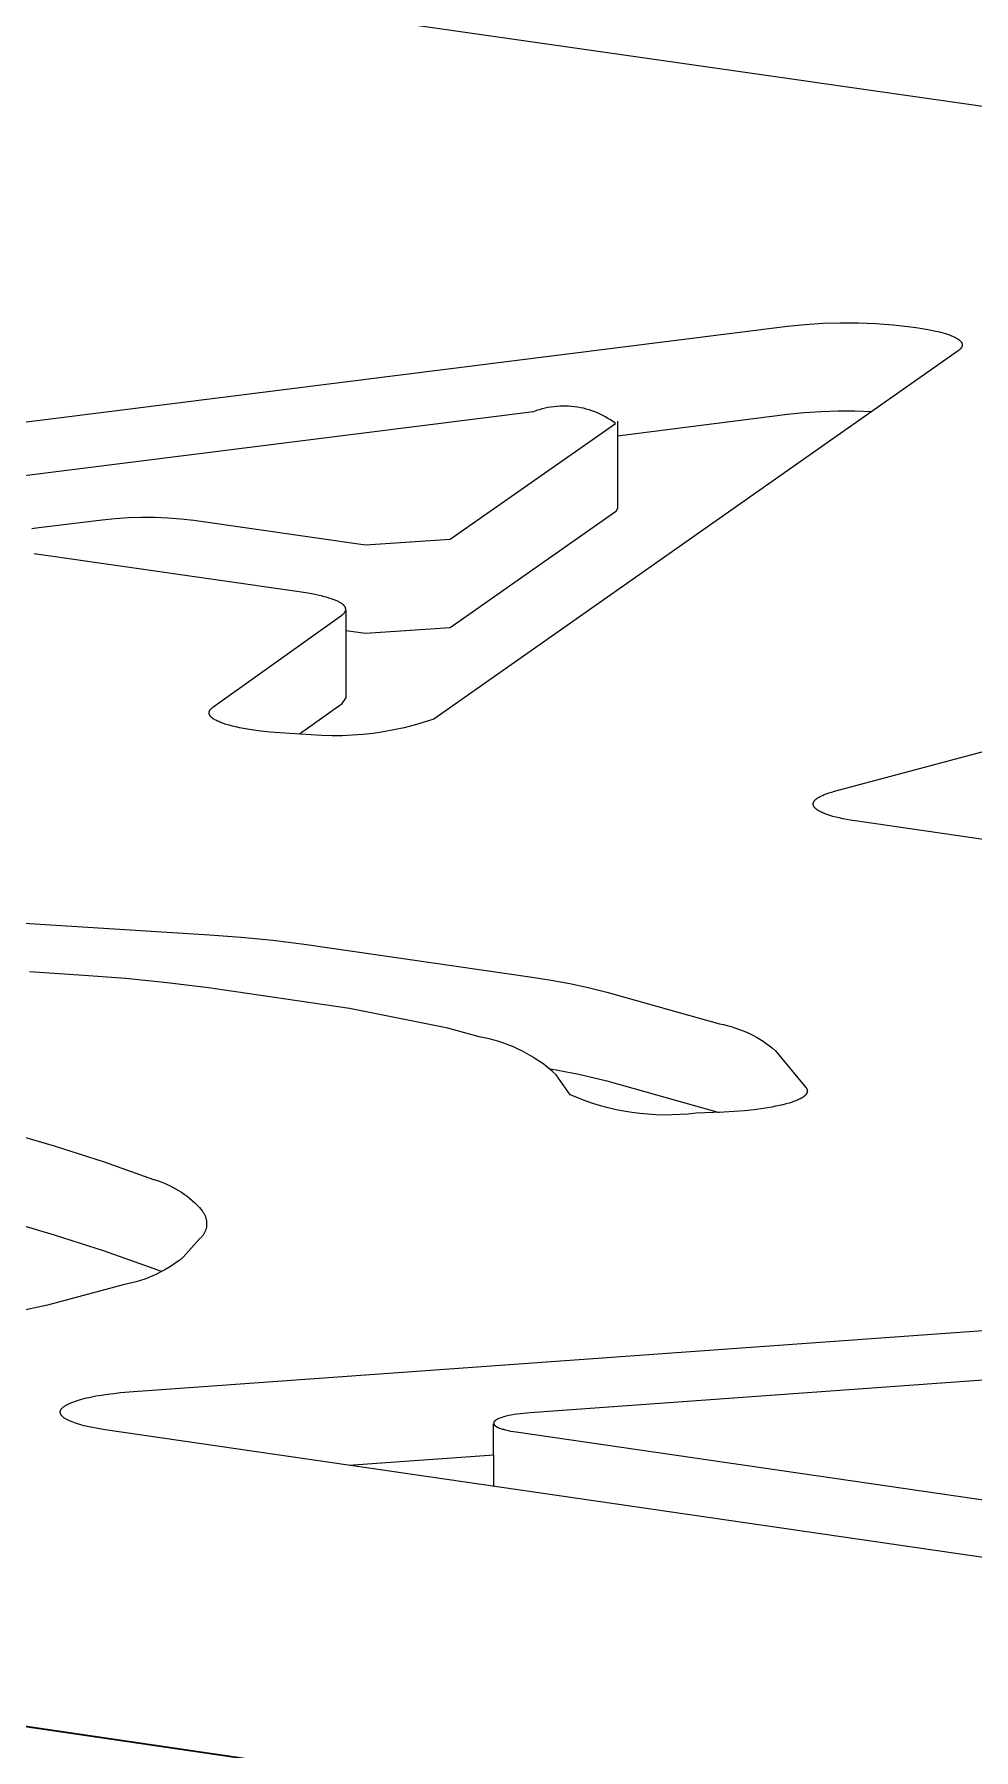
# Model space of a CAD drawing. Header units: millimetres. Extents: x -1283 to 2747, y -259 to 2557.
# Drawn here: x -80.45 to -71.18, y 893.06 to 909.99 of the extents above; entities that cross this region are included whole.
import ezdxf

# ---------------------------------------------------------------- set-up
doc = ezdxf.new("R2010")
doc.units = ezdxf.units.MM
doc.header["$MEASUREMENT"] = 0
doc.layers.add('Utwórz2D linie widoczne', color=7, linetype='Continuous', true_color=0x000000)

msp = doc.modelspace()

# ---------------------------------------------------------------- linework, layer by layer
at = {"layer": 'Utwórz2D linie widoczne'}
for p, q in [((133.445, 880.015), (-137.206, 918.732)), ((-177.156, 907.395), (89.502, 868.446)), ((90.257, 868.338), (-177.15, 907.396)), ((-72.844, 907.122), (-72.67, 907.134)), ((-72.67, 907.134), (-72.496, 907.139)), ((-72.496, 907.139), (-72.322, 907.138)), ((-72.322, 907.138), (-72.148, 907.13)), ((-72.148, 907.13), (-71.975, 907.117)), ((-89.237, 905.063), (-73.018, 907.105)), ((-73.018, 907.105), (-72.844, 907.122)), ((-71.975, 907.117), (-71.802, 907.098)), ((-71.802, 907.098), (-71.73, 907.088)), ((-71.73, 907.088), (-71.669, 907.079)), ((-71.669, 907.079), (-71.612, 907.068)), ((-71.612, 907.068), (-71.557, 907.057)), ((-71.557, 907.057), (-71.531, 907.051)), ((-71.531, 907.051), (-71.506, 907.045)), ((-71.506, 907.045), (-71.482, 907.038)), ((-71.482, 907.038), (-71.46, 907.032)), ((-71.46, 907.032), (-71.438, 907.025)), ((-71.438, 907.025), (-71.418, 907.018)), ((-71.418, 907.018), (-71.399, 907.01)), ((-71.399, 907.01), (-71.391, 907.007)), ((-71.391, 907.007), (-71.382, 907.003)), ((-71.382, 907.003), (-71.374, 906.999)), ((-71.374, 906.999), (-71.366, 906.995)), ((-71.366, 906.995), (-71.359, 906.992)), ((-71.359, 906.992), (-71.352, 906.988)), ((-71.352, 906.988), (-71.345, 906.984)), ((-71.345, 906.984), (-71.339, 906.98)), ((-71.339, 906.98), (-71.333, 906.976)), ((-71.333, 906.976), (-71.33, 906.974)), ((-71.33, 906.974), (-71.328, 906.972)), ((-71.328, 906.972), (-71.325, 906.97)), ((-71.325, 906.97), (-71.323, 906.968)), ((-71.323, 906.968), (-71.32, 906.966)), ((-71.32, 906.966), (-71.318, 906.964)), ((-71.318, 906.964), (-71.316, 906.962)), ((-71.316, 906.962), (-71.314, 906.96)), ((-71.314, 906.96), (-71.312, 906.958)), ((-71.312, 906.958), (-71.31, 906.956)), ((-71.332, 906.863), (-76.508, 903.227)), ((-71.327, 906.867), (-71.332, 906.863)), ((-71.325, 906.869), (-71.327, 906.867)), ((-71.323, 906.871), (-71.325, 906.869)), ((-71.32, 906.873), (-71.323, 906.871)), ((-71.318, 906.874), (-71.32, 906.873)), ((-71.316, 906.876), (-71.318, 906.874)), ((-71.314, 906.878), (-71.316, 906.876)), ((-71.312, 906.88), (-71.314, 906.878)), ((-71.31, 906.882), (-71.312, 906.88)), ((-71.31, 906.956), (-71.308, 906.954)), ((-71.309, 906.884), (-71.31, 906.882)), ((-71.307, 906.886), (-71.309, 906.884)), ((-71.308, 906.954), (-71.306, 906.952)), ((-71.306, 906.887), (-71.307, 906.886)), ((-71.306, 906.952), (-71.305, 906.95)), ((-71.304, 906.889), (-71.306, 906.887)), ((-71.305, 906.95), (-71.303, 906.948)), ((-71.303, 906.891), (-71.304, 906.889)), ((-71.303, 906.948), (-71.302, 906.946)), ((-71.301, 906.893), (-71.303, 906.891)), ((-71.302, 906.946), (-71.301, 906.945)), ((-71.301, 906.945), (-71.301, 906.944)), ((-71.301, 906.944), (-71.3, 906.943)), ((-71.3, 906.895), (-71.301, 906.893)), ((-71.3, 906.943), (-71.299, 906.942)), ((-71.299, 906.897), (-71.3, 906.896)), ((-71.3, 906.896), (-71.3, 906.895)), ((-71.299, 906.942), (-71.299, 906.941)), ((-71.299, 906.941), (-71.298, 906.94)), ((-71.298, 906.899), (-71.299, 906.898)), ((-71.299, 906.898), (-71.299, 906.897)), ((-71.298, 906.94), (-71.298, 906.939)), ((-71.298, 906.939), (-71.297, 906.938)), ((-71.297, 906.901), (-71.298, 906.9)), ((-71.298, 906.9), (-71.298, 906.899)), ((-71.297, 906.938), (-71.297, 906.937)), ((-71.297, 906.937), (-71.296, 906.936)), ((-71.296, 906.903), (-71.297, 906.902)), ((-71.297, 906.902), (-71.297, 906.901)), ((-71.296, 906.936), (-71.296, 906.935)), ((-71.296, 906.935), (-71.296, 906.934)), ((-71.296, 906.934), (-71.295, 906.933)), ((-71.295, 906.906), (-71.296, 906.905)), ((-71.296, 906.905), (-71.296, 906.904)), ((-71.296, 906.904), (-71.296, 906.903)), ((-71.295, 906.933), (-71.295, 906.932)), ((-71.295, 906.932), (-71.295, 906.931)), ((-71.295, 906.931), (-71.294, 906.93)), ((-71.294, 906.909), (-71.295, 906.908)), ((-71.295, 906.908), (-71.295, 906.907)), ((-71.295, 906.907), (-71.295, 906.906)), ((-71.294, 906.93), (-71.294, 906.929)), ((-71.294, 906.929), (-71.294, 906.928)), ((-71.294, 906.928), (-71.294, 906.927)), ((-71.294, 906.927), (-71.294, 906.926)), ((-71.294, 906.926), (-71.293, 906.925)), ((-71.293, 906.914), (-71.294, 906.913)), ((-71.294, 906.913), (-71.294, 906.912)), ((-71.294, 906.912), (-71.294, 906.911)), ((-71.294, 906.911), (-71.294, 906.91)), ((-71.294, 906.91), (-71.294, 906.909)), ((-71.293, 906.925), (-71.293, 906.924)), ((-71.293, 906.924), (-71.293, 906.923)), ((-71.293, 906.923), (-71.293, 906.922)), ((-71.293, 906.922), (-71.293, 906.921)), ((-71.293, 906.921), (-71.293, 906.92)), ((-71.293, 906.92), (-71.293, 906.92)), ((-71.293, 906.92), (-71.293, 906.919)), ((-71.293, 906.919), (-71.293, 906.918)), ((-71.293, 906.918), (-71.293, 906.917)), ((-71.293, 906.917), (-71.293, 906.916)), ((-71.293, 906.916), (-71.293, 906.915)), ((-71.293, 906.915), (-71.293, 906.914)), ((-75.44, 906.288), (-75.468, 906.28)), ((-75.411, 906.295), (-75.44, 906.288)), ((-75.383, 906.301), (-75.411, 906.295)), ((-75.354, 906.306), (-75.383, 906.301)), ((-75.325, 906.31), (-75.354, 906.306)), ((-75.296, 906.313), (-75.325, 906.31)), ((-75.266, 906.315), (-75.296, 906.313)), ((-75.237, 906.316), (-75.266, 906.315)), ((-75.208, 906.316), (-75.237, 906.316)), ((-75.178, 906.315), (-75.208, 906.316)), ((-75.149, 906.313), (-75.178, 906.315)), ((-75.12, 906.31), (-75.149, 906.313)), ((-75.091, 906.305), (-75.12, 906.31)), ((-75.062, 906.3), (-75.091, 906.305)), ((-75.033, 906.294), (-75.062, 906.3)), ((-75.005, 906.287), (-75.033, 906.294)), ((-74.977, 906.279), (-75.005, 906.287)), ((-75.524, 906.261), (-80.628, 905.619)), ((-76.348, 905.003), (-74.717, 906.145)), ((-75.496, 906.271), (-75.524, 906.261)), ((-75.468, 906.28), (-75.496, 906.271)), ((-74.949, 906.27), (-74.977, 906.279)), ((-74.921, 906.259), (-74.949, 906.27)), ((-74.894, 906.248), (-74.921, 906.259)), ((-74.867, 906.236), (-74.894, 906.248)), ((-74.841, 906.223), (-74.867, 906.236)), ((-74.815, 906.21), (-74.841, 906.223)), ((-74.79, 906.195), (-74.815, 906.21)), ((-74.765, 906.179), (-74.79, 906.195)), ((-74.741, 906.163), (-74.765, 906.179)), ((-74.717, 906.145), (-74.741, 906.163)), ((-74.697, 906.024), (-73.017, 906.236)), ((-74.697, 906.168), (-74.697, 905.306)), ((-73.017, 906.236), (-72.852, 906.252)), ((-72.852, 906.252), (-72.685, 906.263)), ((-72.685, 906.263), (-72.519, 906.269)), ((-72.519, 906.269), (-72.353, 906.269)), ((-72.353, 906.269), (-72.186, 906.263)), ((-76.347, 904.131), (-74.716, 905.275)), ((-74.716, 905.275), (-74.715, 905.275)), ((-74.715, 905.275), (-74.714, 905.276)), ((-74.714, 905.276), (-74.713, 905.277)), ((-74.713, 905.277), (-74.712, 905.277)), ((-74.712, 905.277), (-74.711, 905.278)), ((-74.711, 905.278), (-74.71, 905.279)), ((-74.71, 905.279), (-74.709, 905.279)), ((-74.709, 905.279), (-74.708, 905.28)), ((-74.708, 905.281), (-74.707, 905.282)), ((-74.708, 905.28), (-74.708, 905.281)), ((-74.707, 905.282), (-74.706, 905.283)), ((-74.706, 905.283), (-74.705, 905.284)), ((-74.705, 905.284), (-74.704, 905.285)), ((-74.704, 905.285), (-74.703, 905.286)), ((-74.704, 905.285), (-74.704, 905.285)), ((-74.703, 905.286), (-74.702, 905.287)), ((-74.702, 905.288), (-74.701, 905.29)), ((-74.702, 905.287), (-74.702, 905.288)), ((-74.701, 905.291), (-74.7, 905.292)), ((-74.701, 905.29), (-74.701, 905.291)), ((-74.7, 905.293), (-74.699, 905.294)), ((-74.7, 905.292), (-74.7, 905.293)), ((-74.699, 905.295), (-74.698, 905.296)), ((-74.699, 905.294), (-74.699, 905.295)), ((-74.698, 905.299), (-74.697, 905.3)), ((-74.698, 905.297), (-74.698, 905.299)), ((-74.698, 905.296), (-74.698, 905.297)), ((-74.697, 905.304), (-74.697, 905.306)), ((-74.697, 905.303), (-74.697, 905.304)), ((-74.697, 905.302), (-74.697, 905.303)), ((-74.697, 905.301), (-74.697, 905.302)), ((-74.697, 905.3), (-74.697, 905.301)), ((-72.555, 902.514), (-61.866, 905.365)), ((-80.476, 905.107), (-80.407, 905.117)), ((-80.407, 905.117), (-79.782, 905.195)), ((-79.782, 905.195), (-79.653, 905.208)), ((-79.653, 905.208), (-79.524, 905.216)), ((-79.524, 905.216), (-79.394, 905.22)), ((-79.394, 905.22), (-79.264, 905.219)), ((-79.264, 905.219), (-79.135, 905.214)), ((-79.135, 905.214), (-79.005, 905.204)), ((-79.005, 905.204), (-78.876, 905.19)), ((-78.876, 905.19), (-77.184, 904.946)), ((-77.184, 904.946), (-76.348, 905.003)), ((-77.814, 904.479), (-80.452, 904.859)), ((-77.754, 904.469), (-77.814, 904.479)), ((-77.696, 904.459), (-77.754, 904.469)), ((-77.642, 904.448), (-77.696, 904.459)), ((-77.616, 904.442), (-77.642, 904.448)), ((-77.591, 904.435), (-77.616, 904.442)), ((-77.567, 904.429), (-77.591, 904.435)), ((-77.544, 904.422), (-77.567, 904.429)), ((-77.523, 904.415), (-77.544, 904.422)), ((-78.689, 903.344), (-77.416, 904.254)), ((-77.503, 904.408), (-77.523, 904.415)), ((-77.484, 904.401), (-77.503, 904.408)), ((-77.475, 904.397), (-77.484, 904.401)), ((-77.467, 904.394), (-77.475, 904.397)), ((-77.459, 904.39), (-77.467, 904.394)), ((-77.451, 904.386), (-77.459, 904.39)), ((-77.444, 904.382), (-77.451, 904.386)), ((-77.437, 904.379), (-77.444, 904.382)), ((-77.43, 904.375), (-77.437, 904.379)), ((-77.424, 904.371), (-77.43, 904.375)), ((-77.418, 904.367), (-77.424, 904.371)), ((-77.415, 904.365), (-77.418, 904.367)), ((-77.416, 904.254), (-77.411, 904.258)), ((-77.412, 904.363), (-77.415, 904.365)), ((-77.41, 904.361), (-77.412, 904.363)), ((-77.411, 904.258), (-77.408, 904.259)), ((-77.407, 904.359), (-77.41, 904.361)), ((-77.408, 904.259), (-77.406, 904.261)), ((-77.405, 904.357), (-77.407, 904.359)), ((-77.406, 904.261), (-77.404, 904.263)), ((-77.403, 904.355), (-77.405, 904.357)), ((-77.404, 904.263), (-77.402, 904.265)), ((-77.4, 904.353), (-77.403, 904.355)), ((-77.402, 904.265), (-77.4, 904.267)), ((-77.398, 904.351), (-77.4, 904.353)), ((-77.4, 904.267), (-77.398, 904.269)), ((-77.396, 904.349), (-77.398, 904.351)), ((-77.398, 904.269), (-77.396, 904.27)), ((-77.394, 904.347), (-77.396, 904.349)), ((-77.396, 904.27), (-77.394, 904.272)), ((-77.393, 904.345), (-77.394, 904.347)), ((-77.394, 904.272), (-77.393, 904.274)), ((-77.391, 904.343), (-77.393, 904.345)), ((-77.393, 904.274), (-77.391, 904.276)), ((-77.389, 904.341), (-77.391, 904.343)), ((-77.391, 904.276), (-77.389, 904.278)), ((-77.388, 904.339), (-77.389, 904.341)), ((-77.389, 904.278), (-77.388, 904.28)), ((-77.386, 904.337), (-77.388, 904.339)), ((-77.388, 904.28), (-77.387, 904.282)), ((-77.387, 904.282), (-77.385, 904.284)), ((-77.386, 904.336), (-77.386, 904.337)), ((-77.385, 904.335), (-77.386, 904.336)), ((-77.384, 904.334), (-77.385, 904.335)), ((-77.385, 904.284), (-77.384, 904.286)), ((-77.384, 904.333), (-77.384, 904.334)), ((-77.383, 904.332), (-77.384, 904.333)), ((-77.384, 904.287), (-77.383, 904.288)), ((-77.384, 904.286), (-77.384, 904.287)), ((-77.383, 904.331), (-77.383, 904.332)), ((-77.382, 904.33), (-77.383, 904.331)), ((-77.383, 904.289), (-77.382, 904.29)), ((-77.383, 904.288), (-77.383, 904.289)), ((-77.382, 904.329), (-77.382, 904.33)), ((-77.381, 904.328), (-77.382, 904.329)), ((-77.382, 904.29), (-77.381, 904.291)), ((-77.382, 904.29), (-77.382, 904.29)), ((-77.381, 904.327), (-77.381, 904.328)), ((-77.381, 904.326), (-77.381, 904.327)), ((-77.38, 904.325), (-77.381, 904.326)), ((-77.381, 904.292), (-77.38, 904.293)), ((-77.381, 904.291), (-77.381, 904.292)), ((-77.38, 904.324), (-77.38, 904.325)), ((-77.379, 904.323), (-77.38, 904.324)), ((-77.38, 904.295), (-77.379, 904.296)), ((-77.38, 904.294), (-77.38, 904.295)), ((-77.38, 904.293), (-77.38, 904.294)), ((-77.379, 904.322), (-77.379, 904.323)), ((-77.379, 904.321), (-77.379, 904.322)), ((-77.379, 904.32), (-77.379, 904.321)), ((-77.378, 904.319), (-77.379, 904.32)), ((-77.379, 904.299), (-77.378, 904.3)), ((-77.379, 904.298), (-77.379, 904.299)), ((-77.379, 904.297), (-77.379, 904.298)), ((-77.379, 904.296), (-77.379, 904.297)), ((-77.378, 904.318), (-77.378, 904.319)), ((-77.378, 904.317), (-77.378, 904.318)), ((-77.378, 904.316), (-77.378, 904.317)), ((-77.378, 904.315), (-77.378, 904.316)), ((-77.377, 904.314), (-77.378, 904.315)), ((-77.378, 904.304), (-77.377, 904.305)), ((-77.378, 904.303), (-77.378, 904.304)), ((-77.378, 904.302), (-77.378, 904.303)), ((-77.378, 904.301), (-77.378, 904.302)), ((-77.378, 904.3), (-77.378, 904.301)), ((-77.377, 904.313), (-77.377, 904.314)), ((-77.377, 904.312), (-77.377, 904.313)), ((-77.377, 904.311), (-77.377, 904.312)), ((-77.377, 904.31), (-77.377, 904.311)), ((-77.377, 904.309), (-77.377, 904.31)), ((-77.377, 904.308), (-77.377, 904.309)), ((-77.377, 904.307), (-77.377, 904.308)), ((-77.377, 904.306), (-77.377, 904.307)), ((-77.377, 904.305), (-77.377, 904.306)), ((-77.377, 904.299), (-77.377, 903.435)), ((-77.377, 904.102), (-77.184, 904.074)), ((-77.184, 904.074), (-76.347, 904.131)), ((-77.415, 903.381), (-77.377, 903.435)), ((-78.727, 903.293), (-78.726, 903.295)), ((-78.727, 903.292), (-78.727, 903.293)), ((-78.727, 903.291), (-78.727, 903.292)), ((-78.727, 903.289), (-78.727, 903.291)), ((-78.727, 903.288), (-78.727, 903.289)), ((-78.727, 903.287), (-78.727, 903.288)), ((-78.727, 903.285), (-78.727, 903.287)), ((-78.727, 903.284), (-78.727, 903.285)), ((-78.727, 903.283), (-78.727, 903.284)), ((-78.726, 903.282), (-78.727, 903.283)), ((-78.726, 903.299), (-78.725, 903.3)), ((-78.726, 903.297), (-78.726, 903.299)), ((-78.726, 903.296), (-78.726, 903.297)), ((-78.726, 903.295), (-78.726, 903.296)), ((-78.726, 903.28), (-78.726, 903.282)), ((-78.726, 903.279), (-78.726, 903.28)), ((-78.726, 903.278), (-78.726, 903.279)), ((-78.725, 903.276), (-78.726, 903.278)), ((-78.725, 903.302), (-78.724, 903.304)), ((-78.725, 903.301), (-78.725, 903.302)), ((-78.725, 903.3), (-78.725, 903.301)), ((-78.725, 903.275), (-78.725, 903.276)), ((-78.724, 903.274), (-78.725, 903.275)), ((-78.724, 903.305), (-78.723, 903.306)), ((-78.724, 903.304), (-78.724, 903.305)), ((-78.724, 903.272), (-78.724, 903.274)), ((-78.723, 903.271), (-78.724, 903.272)), ((-78.723, 903.306), (-78.722, 903.308)), ((-78.723, 903.27), (-78.723, 903.271)), ((-78.722, 903.268), (-78.723, 903.27)), ((-78.722, 903.309), (-78.721, 903.31)), ((-78.722, 903.308), (-78.722, 903.309)), ((-78.721, 903.267), (-78.722, 903.268)), ((-78.721, 903.31), (-78.72, 903.312)), ((-78.721, 903.266), (-78.721, 903.267)), ((-78.72, 903.264), (-78.721, 903.266)), ((-78.72, 903.313), (-78.719, 903.314)), ((-78.72, 903.312), (-78.72, 903.313)), ((-78.719, 903.263), (-78.72, 903.264)), ((-78.719, 903.314), (-78.718, 903.315)), ((-78.718, 903.262), (-78.719, 903.263)), ((-78.718, 903.315), (-78.717, 903.317)), ((-78.718, 903.261), (-78.718, 903.262)), ((-78.717, 903.259), (-78.718, 903.261)), ((-78.717, 903.317), (-78.716, 903.318)), ((-78.716, 903.258), (-78.717, 903.259)), ((-78.716, 903.318), (-78.715, 903.319)), ((-78.715, 903.257), (-78.716, 903.258)), ((-78.715, 903.319), (-78.714, 903.321)), ((-78.714, 903.255), (-78.715, 903.257)), ((-78.714, 903.321), (-78.713, 903.322)), ((-78.713, 903.254), (-78.714, 903.255)), ((-78.713, 903.322), (-78.712, 903.323)), ((-78.711, 903.253), (-78.713, 903.254)), ((-78.712, 903.323), (-78.711, 903.324)), ((-78.711, 903.324), (-78.71, 903.326)), ((-78.71, 903.251), (-78.711, 903.253)), ((-78.71, 903.326), (-78.709, 903.327)), ((-78.709, 903.25), (-78.71, 903.251)), ((-78.709, 903.327), (-78.706, 903.329)), ((-78.708, 903.249), (-78.709, 903.25)), ((-78.705, 903.246), (-78.708, 903.249)), ((-78.706, 903.329), (-78.704, 903.332)), ((-78.702, 903.244), (-78.705, 903.246)), ((-78.704, 903.332), (-78.701, 903.334)), ((-78.7, 903.241), (-78.702, 903.244)), ((-78.701, 903.334), (-78.698, 903.337)), ((-78.696, 903.239), (-78.7, 903.241)), ((-78.698, 903.337), (-78.695, 903.339)), ((-78.693, 903.236), (-78.696, 903.239)), ((-78.695, 903.339), (-78.692, 903.342)), ((-78.69, 903.233), (-78.693, 903.236)), ((-78.692, 903.342), (-78.689, 903.344)), ((-78.686, 903.231), (-78.69, 903.233)), ((-77.836, 903.08), (-77.415, 903.381)), ((-78.683, 903.228), (-78.686, 903.231)), ((-78.679, 903.226), (-78.683, 903.228)), ((-78.675, 903.223), (-78.679, 903.226)), ((-78.67, 903.221), (-78.675, 903.223)), ((-78.662, 903.216), (-78.67, 903.221)), ((-78.652, 903.211), (-78.662, 903.216)), ((-78.642, 903.206), (-78.652, 903.211)), ((-78.632, 903.202), (-78.642, 903.206)), ((-78.621, 903.197), (-78.632, 903.202)), ((-78.609, 903.192), (-78.621, 903.197)), ((-78.597, 903.188), (-78.609, 903.192)), ((-78.584, 903.184), (-78.597, 903.188)), ((-78.557, 903.175), (-78.584, 903.184)), ((-78.528, 903.166), (-78.557, 903.175)), ((-78.497, 903.158), (-78.528, 903.166)), ((-78.463, 903.15), (-78.497, 903.158)), ((-78.427, 903.142), (-78.463, 903.15)), ((-78.389, 903.135), (-78.427, 903.142)), ((-78.307, 903.121), (-78.389, 903.135)), ((-78.219, 903.109), (-78.307, 903.121)), ((-78.125, 903.099), (-78.219, 903.109)), ((-78.028, 903.091), (-78.125, 903.099)), ((-77.929, 903.085), (-78.028, 903.091)), ((-77.823, 903.079), (-77.929, 903.085)), ((-77.721, 903.07), (-77.823, 903.079)), ((-77.619, 903.064), (-77.721, 903.07)), ((-77.516, 903.062), (-77.619, 903.064)), ((-77.311, 903.067), (-77.413, 903.063)), ((-77.208, 903.075), (-77.311, 903.067)), ((-77.106, 903.086), (-77.208, 903.075)), ((-77.005, 903.101), (-77.106, 903.086)), ((-76.904, 903.12), (-77.005, 903.101)), ((-76.803, 903.142), (-76.904, 903.12)), ((-76.704, 903.167), (-76.803, 903.142)), ((-76.605, 903.195), (-76.704, 903.167)), ((-76.508, 903.227), (-76.605, 903.195)), ((-77.413, 903.063), (-77.516, 903.062)), ((-72.765, 902.389), (-72.764, 902.391)), ((-72.765, 902.388), (-72.765, 902.389)), ((-72.764, 902.386), (-72.765, 902.388)), ((-72.764, 902.397), (-72.763, 902.399)), ((-72.764, 902.396), (-72.764, 902.397)), ((-72.764, 902.395), (-72.764, 902.396)), ((-72.764, 902.393), (-72.764, 902.395)), ((-72.764, 902.392), (-72.764, 902.393)), ((-72.764, 902.391), (-72.764, 902.392)), ((-72.763, 902.4), (-72.762, 902.401)), ((-72.763, 902.399), (-72.763, 902.4)), ((-72.762, 902.404), (-72.761, 902.405)), ((-72.762, 902.403), (-72.762, 902.404)), ((-72.762, 902.401), (-72.762, 902.403)), ((-72.761, 902.405), (-72.76, 902.407)), ((-72.76, 902.408), (-72.759, 902.409)), ((-72.76, 902.407), (-72.76, 902.408)), ((-72.759, 902.409), (-72.758, 902.411)), ((-72.758, 902.412), (-72.757, 902.413)), ((-72.758, 902.411), (-72.758, 902.412)), ((-72.757, 902.413), (-72.756, 902.415)), ((-72.756, 902.415), (-72.755, 902.416)), ((-72.755, 902.416), (-72.754, 902.417)), ((-72.754, 902.417), (-72.753, 902.419)), ((-72.753, 902.419), (-72.752, 902.42)), ((-72.752, 902.42), (-72.751, 902.421)), ((-72.751, 902.421), (-72.75, 902.423)), ((-72.75, 902.423), (-72.749, 902.424)), ((-72.749, 902.424), (-72.748, 902.425)), ((-72.748, 902.425), (-72.747, 902.427)), ((-72.747, 902.427), (-72.744, 902.429)), ((-72.744, 902.429), (-72.741, 902.432)), ((-72.741, 902.432), (-72.738, 902.434)), ((-72.738, 902.434), (-72.735, 902.437)), ((-72.735, 902.437), (-72.732, 902.44)), ((-72.732, 902.44), (-72.729, 902.442)), ((-72.729, 902.442), (-72.725, 902.445)), ((-72.725, 902.445), (-72.722, 902.447)), ((-72.722, 902.447), (-72.718, 902.45)), ((-72.718, 902.45), (-72.714, 902.452)), ((-72.714, 902.452), (-72.71, 902.455)), ((-72.71, 902.455), (-72.706, 902.457)), ((-72.706, 902.457), (-72.697, 902.462)), ((-72.697, 902.462), (-72.688, 902.467)), ((-72.688, 902.467), (-72.678, 902.471)), ((-72.678, 902.471), (-72.667, 902.476)), ((-72.667, 902.476), (-72.656, 902.481)), ((-72.656, 902.481), (-72.645, 902.485)), ((-72.645, 902.485), (-72.633, 902.489)), ((-72.633, 902.489), (-72.609, 902.498)), ((-72.609, 902.498), (-72.582, 902.506)), ((-72.582, 902.506), (-72.555, 902.514)), ((-72.764, 902.385), (-72.764, 902.386)), ((-72.764, 902.384), (-72.764, 902.385)), ((-72.764, 902.382), (-72.764, 902.384)), ((-72.764, 902.381), (-72.764, 902.382)), ((-72.764, 902.38), (-72.764, 902.381)), ((-72.763, 902.378), (-72.764, 902.38)), ((-72.763, 902.377), (-72.763, 902.378)), ((-72.763, 902.376), (-72.763, 902.377)), ((-72.762, 902.374), (-72.763, 902.376)), ((-72.762, 902.373), (-72.762, 902.374)), ((-72.761, 902.371), (-72.762, 902.373)), ((-72.761, 902.37), (-72.761, 902.371)), ((-72.76, 902.369), (-72.761, 902.37)), ((-72.759, 902.367), (-72.76, 902.369)), ((-72.759, 902.366), (-72.759, 902.367)), ((-72.758, 902.365), (-72.759, 902.366)), ((-72.757, 902.363), (-72.758, 902.365)), ((-72.756, 902.362), (-72.757, 902.363)), ((-72.755, 902.361), (-72.756, 902.362)), ((-72.754, 902.359), (-72.755, 902.361)), ((-72.753, 902.358), (-72.754, 902.359)), ((-72.752, 902.356), (-72.753, 902.358)), ((-72.751, 902.355), (-72.752, 902.356)), ((-72.75, 902.354), (-72.751, 902.355)), ((-72.749, 902.352), (-72.75, 902.354)), ((-72.748, 902.351), (-72.749, 902.352)), ((-72.747, 902.35), (-72.748, 902.351)), ((-72.745, 902.348), (-72.747, 902.35)), ((-72.743, 902.346), (-72.745, 902.348)), ((-72.74, 902.343), (-72.743, 902.346)), ((-72.737, 902.34), (-72.74, 902.343)), ((-72.733, 902.338), (-72.737, 902.34)), ((-72.73, 902.335), (-72.733, 902.338)), ((-72.726, 902.332), (-72.73, 902.335)), ((-72.723, 902.33), (-72.726, 902.332)), ((-72.719, 902.327), (-72.723, 902.33)), ((-72.715, 902.325), (-72.719, 902.327)), ((-72.71, 902.322), (-72.715, 902.325)), ((-72.706, 902.319), (-72.71, 902.322)), ((-72.697, 902.314), (-72.706, 902.319)), ((-72.687, 902.309), (-72.697, 902.314)), ((-72.676, 902.304), (-72.687, 902.309)), ((-72.665, 902.299), (-72.676, 902.304)), ((-72.653, 902.295), (-72.665, 902.299)), ((-72.641, 902.29), (-72.653, 902.295)), ((-72.628, 902.285), (-72.641, 902.29)), ((-72.6, 902.276), (-72.628, 902.285)), ((-72.571, 902.267), (-72.6, 902.276)), ((-72.54, 902.259), (-72.571, 902.267)), ((-72.507, 902.251), (-72.54, 902.259)), ((-72.473, 902.244), (-72.507, 902.251)), ((-72.401, 902.23), (-72.473, 902.244)), ((-72.326, 902.218), (-72.401, 902.23)), ((-64.694, 901.117), (-72.326, 902.218)), ((-80.551, 901.214), (-78.722, 901.098)), ((-78.722, 901.098), (-78.41, 901.075)), ((-78.41, 901.075), (-78.098, 901.044)), ((-78.098, 901.044), (-77.787, 901.004)), ((-77.787, 901.004), (-75.537, 900.679)), ((-79.962, 900.697), (-80.5, 900.732)), ((-79.551, 900.667), (-79.962, 900.697)), ((-79.141, 900.625), (-79.551, 900.667)), ((-78.733, 900.573), (-79.141, 900.625)), ((-77.341, 900.372), (-78.733, 900.573)), ((-75.537, 900.679), (-75.351, 900.651)), ((-75.351, 900.651), (-75.167, 900.616)), ((-75.167, 900.616), (-74.984, 900.577)), ((-74.984, 900.577), (-74.802, 900.531)), ((-74.802, 900.531), (-73.688, 900.22)), ((-76.372, 900.178), (-77.341, 900.372)), ((-73.688, 900.22), (-73.65, 900.212)), ((-73.65, 900.212), (-73.613, 900.203)), ((-73.613, 900.203), (-73.575, 900.193)), ((-73.575, 900.193), (-73.538, 900.181)), ((-76.062, 900.092), (-76.372, 900.178)), ((-76.013, 900.082), (-76.062, 900.092)), ((-75.963, 900.071), (-76.013, 900.082)), ((-75.914, 900.059), (-75.963, 900.071)), ((-75.866, 900.044), (-75.914, 900.059)), ((-75.817, 900.028), (-75.866, 900.044)), ((-75.77, 900.01), (-75.817, 900.028)), ((-73.538, 900.181), (-73.501, 900.168)), ((-73.501, 900.168), (-73.465, 900.155)), ((-73.465, 900.155), (-73.429, 900.139)), ((-73.429, 900.139), (-73.394, 900.123)), ((-73.394, 900.123), (-73.36, 900.106)), ((-73.36, 900.106), (-73.325, 900.087)), ((-73.325, 900.087), (-73.292, 900.067)), ((-73.292, 900.067), (-73.259, 900.047)), ((-73.259, 900.047), (-73.227, 900.025)), ((-73.227, 900.025), (-73.196, 900.002)), ((-75.723, 899.991), (-75.77, 900.01)), ((-75.677, 899.97), (-75.723, 899.991)), ((-75.632, 899.948), (-75.677, 899.97)), ((-75.587, 899.924), (-75.632, 899.948)), ((-75.543, 899.898), (-75.587, 899.924)), ((-75.501, 899.871), (-75.543, 899.898)), ((-75.459, 899.843), (-75.501, 899.871)), ((-73.196, 900.002), (-73.165, 899.978)), ((-73.165, 899.978), (-73.136, 899.953)), ((-73.136, 899.953), (-72.836, 899.59)), ((-75.418, 899.813), (-75.459, 899.843)), ((-75.378, 899.781), (-75.418, 899.813)), ((-75.339, 899.749), (-75.378, 899.781)), ((-75.355, 899.774), (-75.215, 899.75)), ((-75.302, 899.715), (-75.339, 899.749)), ((-75.162, 899.52), (-75.302, 899.715)), ((-75.215, 899.75), (-75.077, 899.722)), ((-75.077, 899.722), (-74.939, 899.69)), ((-74.939, 899.69), (-74.801, 899.655)), ((-75.089, 899.489), (-75.162, 899.52)), ((-74.801, 899.655), (-73.693, 899.345)), ((-72.846, 899.511), (-72.849, 899.508)), ((-72.843, 899.513), (-72.846, 899.511)), ((-72.841, 899.516), (-72.843, 899.513)), ((-72.84, 899.517), (-72.841, 899.516)), ((-72.838, 899.518), (-72.84, 899.517)), ((-72.837, 899.52), (-72.838, 899.518)), ((-72.836, 899.521), (-72.837, 899.52)), ((-72.836, 899.59), (-72.835, 899.588)), ((-72.835, 899.522), (-72.836, 899.521)), ((-72.835, 899.588), (-72.834, 899.587)), ((-72.834, 899.524), (-72.835, 899.522)), ((-72.834, 899.587), (-72.833, 899.586)), ((-72.833, 899.525), (-72.834, 899.524)), ((-72.833, 899.586), (-72.833, 899.584)), ((-72.833, 899.584), (-72.832, 899.583)), ((-72.832, 899.526), (-72.833, 899.525)), ((-72.832, 899.583), (-72.831, 899.582)), ((-72.831, 899.528), (-72.832, 899.526)), ((-72.831, 899.582), (-72.83, 899.581)), ((-72.83, 899.529), (-72.831, 899.528)), ((-72.83, 899.581), (-72.829, 899.579)), ((-72.829, 899.532), (-72.83, 899.53)), ((-72.83, 899.53), (-72.83, 899.529)), ((-72.829, 899.579), (-72.829, 899.578)), ((-72.829, 899.578), (-72.828, 899.577)), ((-72.828, 899.533), (-72.829, 899.532)), ((-72.828, 899.577), (-72.827, 899.575)), ((-72.827, 899.536), (-72.828, 899.534)), ((-72.828, 899.534), (-72.828, 899.533)), ((-72.827, 899.575), (-72.827, 899.574)), ((-72.827, 899.574), (-72.826, 899.573)), ((-72.826, 899.537), (-72.827, 899.536)), ((-72.826, 899.573), (-72.826, 899.571)), ((-72.826, 899.571), (-72.825, 899.57)), ((-72.825, 899.54), (-72.826, 899.538)), ((-72.826, 899.538), (-72.826, 899.537)), ((-72.825, 899.57), (-72.825, 899.569)), ((-72.825, 899.569), (-72.824, 899.568)), ((-72.824, 899.542), (-72.825, 899.541)), ((-72.825, 899.541), (-72.825, 899.54)), ((-72.824, 899.568), (-72.824, 899.566)), ((-72.824, 899.566), (-72.824, 899.565)), ((-72.824, 899.565), (-72.823, 899.564)), ((-72.823, 899.546), (-72.824, 899.545)), ((-72.824, 899.545), (-72.824, 899.544)), ((-72.824, 899.544), (-72.824, 899.542)), ((-72.823, 899.564), (-72.823, 899.562)), ((-72.823, 899.562), (-72.823, 899.561)), ((-72.823, 899.561), (-72.823, 899.56)), ((-72.823, 899.56), (-72.823, 899.558)), ((-72.823, 899.558), (-72.822, 899.557)), ((-72.822, 899.553), (-72.823, 899.552)), ((-72.823, 899.552), (-72.823, 899.55)), ((-72.823, 899.55), (-72.823, 899.549)), ((-72.823, 899.549), (-72.823, 899.548)), ((-72.823, 899.548), (-72.823, 899.546)), ((-72.822, 899.557), (-72.822, 899.556)), ((-72.822, 899.556), (-72.822, 899.554)), ((-72.822, 899.554), (-72.822, 899.553)), ((-75.015, 899.46), (-75.089, 899.489)), ((-74.94, 899.434), (-75.015, 899.46)), ((-74.864, 899.411), (-74.94, 899.434)), ((-74.787, 899.39), (-74.864, 899.411)), ((-74.71, 899.372), (-74.787, 899.39)), ((-74.632, 899.356), (-74.71, 899.372)), ((-74.553, 899.344), (-74.632, 899.356)), ((-74.474, 899.333), (-74.553, 899.344)), ((-73.75, 899.343), (-73.919, 899.337)), ((-73.646, 899.347), (-73.75, 899.343)), ((-73.543, 899.353), (-73.646, 899.347)), ((-73.443, 899.361), (-73.543, 899.353)), ((-73.347, 899.371), (-73.443, 899.361)), ((-73.257, 899.384), (-73.347, 899.371)), ((-73.173, 899.397), (-73.257, 899.384)), ((-73.135, 899.405), (-73.173, 899.397)), ((-73.098, 899.412), (-73.135, 899.405)), ((-73.064, 899.42), (-73.098, 899.412)), ((-73.032, 899.429), (-73.064, 899.42)), ((-73.002, 899.437), (-73.032, 899.429)), ((-72.973, 899.446), (-73.002, 899.437)), ((-72.96, 899.451), (-72.973, 899.446)), ((-72.947, 899.455), (-72.96, 899.451)), ((-72.935, 899.46), (-72.947, 899.455)), ((-72.924, 899.465), (-72.935, 899.46)), ((-72.912, 899.47), (-72.924, 899.465)), ((-72.902, 899.475), (-72.912, 899.47)), ((-72.892, 899.48), (-72.902, 899.475)), ((-72.883, 899.485), (-72.892, 899.48)), ((-72.878, 899.487), (-72.883, 899.485)), ((-72.874, 899.49), (-72.878, 899.487)), ((-72.87, 899.492), (-72.874, 899.49)), ((-72.866, 899.495), (-72.87, 899.492)), ((-72.862, 899.497), (-72.866, 899.495)), ((-72.859, 899.5), (-72.862, 899.497)), ((-72.855, 899.503), (-72.859, 899.5)), ((-72.852, 899.505), (-72.855, 899.503)), ((-72.849, 899.508), (-72.852, 899.505)), ((-74.395, 899.326), (-74.474, 899.333)), ((-74.316, 899.321), (-74.395, 899.326)), ((-74.236, 899.319), (-74.316, 899.321)), ((-74.157, 899.32), (-74.236, 899.319)), ((-74.077, 899.323), (-74.157, 899.32)), ((-73.998, 899.329), (-74.077, 899.323)), ((-73.919, 899.337), (-73.998, 899.329)), ((-80.753, 899.161), (-80.256, 899.016)), ((-80.256, 899.016), (-79.763, 898.857)), ((-79.763, 898.857), (-79.275, 898.683)), ((-79.275, 898.683), (-79.273, 898.683)), ((-79.273, 898.683), (-79.241, 898.673)), ((-79.241, 898.673), (-79.209, 898.662)), ((-79.209, 898.662), (-79.178, 898.65)), ((-79.178, 898.65), (-79.147, 898.637)), ((-79.147, 898.637), (-79.117, 898.623)), ((-79.117, 898.623), (-79.087, 898.608)), ((-79.087, 898.608), (-79.057, 898.592)), ((-79.057, 898.592), (-79.028, 898.575)), ((-79.028, 898.575), (-79, 898.557)), ((-79, 898.557), (-78.972, 898.538)), ((-78.972, 898.538), (-78.945, 898.518)), ((-78.945, 898.518), (-78.919, 898.497)), ((-78.919, 898.497), (-78.893, 898.476)), ((-78.893, 898.476), (-78.868, 898.454)), ((-78.868, 898.454), (-78.844, 898.43)), ((-78.844, 898.43), (-78.82, 898.406)), ((-78.82, 898.406), (-78.795, 898.372)), ((-78.795, 898.372), (-78.791, 898.366)), ((-78.791, 898.366), (-78.787, 898.361)), ((-78.787, 898.361), (-78.783, 898.355)), ((-78.783, 898.355), (-78.779, 898.349)), ((-78.779, 898.349), (-78.776, 898.343)), ((-78.776, 898.343), (-78.773, 898.337)), ((-78.773, 898.337), (-78.77, 898.331)), ((-78.77, 898.331), (-78.767, 898.325)), ((-78.767, 898.325), (-78.764, 898.318)), ((-80.752, 898.284), (-80.255, 898.138)), ((-78.772, 898.159), (-78.775, 898.152)), ((-78.769, 898.165), (-78.772, 898.159)), ((-78.766, 898.171), (-78.769, 898.165)), ((-78.764, 898.177), (-78.766, 898.171)), ((-78.764, 898.318), (-78.762, 898.312)), ((-78.761, 898.184), (-78.764, 898.177)), ((-78.762, 898.312), (-78.76, 898.305)), ((-78.759, 898.19), (-78.761, 898.184)), ((-78.76, 898.305), (-78.758, 898.299)), ((-78.757, 898.197), (-78.759, 898.19)), ((-78.758, 898.299), (-78.756, 898.292)), ((-78.756, 898.204), (-78.757, 898.197)), ((-78.756, 898.292), (-78.755, 898.286)), ((-78.754, 898.21), (-78.756, 898.204)), ((-78.755, 898.286), (-78.753, 898.279)), ((-78.753, 898.217), (-78.754, 898.21)), ((-78.753, 898.279), (-78.752, 898.272)), ((-78.752, 898.224), (-78.753, 898.217)), ((-78.752, 898.272), (-78.752, 898.265)), ((-78.752, 898.265), (-78.751, 898.258)), ((-78.751, 898.238), (-78.752, 898.231)), ((-78.752, 898.231), (-78.752, 898.224)), ((-78.751, 898.258), (-78.751, 898.251)), ((-78.751, 898.251), (-78.751, 898.245)), ((-78.751, 898.245), (-78.751, 898.238)), ((-80.255, 898.138), (-79.762, 897.979)), ((-78.818, 898.099), (-78.982, 897.915)), ((-78.812, 898.104), (-78.818, 898.099)), ((-78.808, 898.108), (-78.812, 898.104)), ((-78.803, 898.113), (-78.808, 898.108)), ((-78.798, 898.119), (-78.803, 898.113)), ((-78.794, 898.124), (-78.798, 898.119)), ((-78.79, 898.129), (-78.794, 898.124)), ((-78.786, 898.135), (-78.79, 898.129)), ((-78.782, 898.141), (-78.786, 898.135)), ((-78.778, 898.146), (-78.782, 898.141)), ((-78.775, 898.152), (-78.778, 898.146)), ((-79.762, 897.979), (-79.274, 897.805)), ((-79.472, 896.591), (-61.554, 897.877)), ((-79.088, 897.837), (-79.125, 897.814)), ((-79.052, 897.862), (-79.088, 897.837)), ((-79.017, 897.888), (-79.052, 897.862)), ((-78.982, 897.915), (-79.017, 897.888)), ((-79.531, 897.652), (-79.574, 897.643)), ((-79.488, 897.662), (-79.531, 897.652)), ((-79.446, 897.673), (-79.488, 897.662)), ((-79.404, 897.686), (-79.446, 897.673)), ((-79.362, 897.7), (-79.404, 897.686)), ((-79.321, 897.716), (-79.362, 897.7)), ((-79.281, 897.733), (-79.321, 897.716)), ((-79.241, 897.751), (-79.281, 897.733)), ((-79.274, 897.805), (-79.272, 897.805)), ((-79.272, 897.805), (-79.195, 897.774)), ((-79.202, 897.771), (-79.241, 897.751)), ((-79.163, 897.792), (-79.202, 897.771)), ((-79.125, 897.814), (-79.163, 897.792)), ((-57.615, 897.669), (-75.557, 896.38)), ((-79.574, 897.643), (-80.322, 897.443)), ((-80.322, 897.443), (-80.627, 897.378)), ((-80.132, 896.459), (-80.126, 896.463)), ((-80.126, 896.463), (-80.119, 896.466)), ((-80.119, 896.466), (-80.112, 896.47)), ((-80.112, 896.47), (-80.105, 896.473)), ((-80.105, 896.473), (-80.09, 896.48)), ((-80.09, 896.48), (-80.073, 896.486)), ((-80.073, 896.486), (-80.055, 896.493)), ((-80.055, 896.493), (-80.036, 896.499)), ((-80.036, 896.499), (-80.016, 896.506)), ((-80.016, 896.506), (-79.995, 896.512)), ((-79.995, 896.512), (-79.972, 896.518)), ((-79.972, 896.518), (-79.949, 896.524)), ((-79.949, 896.524), (-79.899, 896.535)), ((-79.899, 896.535), (-79.846, 896.546)), ((-79.846, 896.546), (-79.789, 896.555)), ((-79.789, 896.555), (-79.729, 896.564)), ((-79.729, 896.564), (-79.667, 896.572)), ((-79.667, 896.572), (-79.603, 896.579)), ((-79.603, 896.579), (-79.472, 896.591)), ((-80.196, 896.392), (-80.195, 896.393)), ((-80.196, 896.391), (-80.196, 896.392)), ((-80.196, 896.392), (-80.196, 896.392)), ((-80.196, 896.39), (-80.196, 896.391)), ((-80.196, 896.389), (-80.196, 896.39)), ((-80.196, 896.388), (-80.196, 896.389)), ((-80.196, 896.387), (-80.196, 896.388)), ((-80.196, 896.386), (-80.196, 896.387)), ((-80.196, 896.385), (-80.196, 896.386)), ((-80.196, 896.384), (-80.196, 896.385)), ((-80.196, 896.383), (-80.196, 896.384)), ((-80.196, 896.382), (-80.196, 896.383)), ((-80.196, 896.383), (-80.196, 896.383)), ((-80.196, 896.381), (-80.196, 896.382)), ((-80.195, 896.38), (-80.196, 896.381)), ((-80.195, 896.398), (-80.194, 896.399)), ((-80.195, 896.397), (-80.195, 896.398)), ((-80.195, 896.396), (-80.195, 896.397)), ((-80.195, 896.395), (-80.195, 896.396)), ((-80.195, 896.394), (-80.195, 896.395)), ((-80.195, 896.393), (-80.195, 896.394)), ((-80.195, 896.379), (-80.195, 896.38)), ((-80.195, 896.378), (-80.195, 896.379)), ((-80.195, 896.377), (-80.195, 896.378)), ((-80.195, 896.376), (-80.195, 896.377)), ((-80.194, 896.375), (-80.195, 896.376)), ((-80.194, 896.4), (-80.193, 896.401)), ((-80.194, 896.399), (-80.194, 896.4)), ((-80.194, 896.4), (-80.194, 896.4)), ((-80.194, 896.374), (-80.194, 896.375)), ((-80.194, 896.373), (-80.194, 896.374)), ((-80.194, 896.374), (-80.194, 896.374)), ((-80.193, 896.372), (-80.194, 896.373)), ((-80.193, 896.403), (-80.192, 896.404)), ((-80.193, 896.402), (-80.193, 896.403)), ((-80.193, 896.401), (-80.193, 896.402)), ((-80.193, 896.371), (-80.193, 896.372)), ((-80.193, 896.37), (-80.193, 896.371)), ((-80.192, 896.369), (-80.193, 896.37)), ((-80.192, 896.406), (-80.191, 896.408)), ((-80.192, 896.405), (-80.192, 896.406)), ((-80.192, 896.404), (-80.192, 896.405)), ((-80.192, 896.368), (-80.192, 896.369)), ((-80.192, 896.367), (-80.192, 896.368)), ((-80.191, 896.366), (-80.192, 896.367)), ((-80.191, 896.408), (-80.19, 896.409)), ((-80.19, 896.364), (-80.191, 896.366)), ((-80.19, 896.409), (-80.189, 896.411)), ((-80.189, 896.363), (-80.19, 896.364)), ((-80.189, 896.411), (-80.188, 896.413)), ((-80.188, 896.361), (-80.189, 896.363)), ((-80.188, 896.413), (-80.187, 896.415)), ((-80.187, 896.359), (-80.188, 896.361)), ((-80.187, 896.415), (-80.186, 896.416)), ((-80.186, 896.357), (-80.187, 896.359)), ((-80.186, 896.416), (-80.184, 896.418)), ((-80.184, 896.355), (-80.186, 896.357)), ((-80.184, 896.418), (-80.183, 896.42)), ((-80.183, 896.354), (-80.184, 896.355)), ((-80.183, 896.42), (-80.182, 896.421)), ((-80.182, 896.352), (-80.183, 896.354)), ((-80.182, 896.421), (-80.18, 896.423)), ((-80.18, 896.35), (-80.182, 896.352)), ((-80.18, 896.423), (-80.179, 896.425)), ((-80.178, 896.348), (-80.18, 896.35)), ((-80.179, 896.425), (-80.177, 896.427)), ((-80.177, 896.346), (-80.178, 896.348)), ((-80.177, 896.427), (-80.175, 896.428)), ((-80.175, 896.344), (-80.177, 896.346)), ((-80.175, 896.428), (-80.174, 896.43)), ((-80.173, 896.343), (-80.175, 896.344)), ((-80.174, 896.43), (-80.172, 896.432)), ((-80.171, 896.341), (-80.173, 896.343)), ((-80.172, 896.432), (-80.17, 896.433)), ((-80.169, 896.339), (-80.171, 896.341)), ((-80.17, 896.433), (-80.168, 896.435)), ((-80.167, 896.337), (-80.169, 896.339)), ((-80.168, 896.435), (-80.166, 896.437)), ((-80.165, 896.335), (-80.167, 896.337)), ((-80.166, 896.437), (-80.164, 896.439)), ((-80.163, 896.334), (-80.165, 896.335)), ((-80.164, 896.439), (-80.159, 896.442)), ((-80.16, 896.332), (-80.163, 896.334)), ((-80.155, 896.328), (-80.16, 896.332)), ((-80.159, 896.442), (-80.155, 896.446)), ((-80.155, 896.446), (-80.149, 896.449)), ((-80.15, 896.325), (-80.155, 896.328)), ((-80.144, 896.321), (-80.15, 896.325)), ((-80.149, 896.449), (-80.144, 896.453)), ((-80.144, 896.453), (-80.138, 896.456)), ((-80.139, 896.317), (-80.144, 896.321)), ((-80.132, 896.314), (-80.139, 896.317)), ((-80.138, 896.456), (-80.132, 896.459)), ((-80.126, 896.31), (-80.132, 896.314)), ((-80.119, 896.307), (-80.126, 896.31)), ((-80.112, 896.303), (-80.119, 896.307)), ((-80.104, 896.3), (-80.112, 896.303)), ((-80.097, 896.297), (-80.104, 896.3)), ((-80.08, 896.29), (-80.097, 896.297)), ((-75.913, 896.293), (-75.914, 896.292)), ((-75.912, 896.294), (-75.913, 896.293)), ((-75.913, 896.293), (-75.913, 896.293)), ((-75.911, 896.295), (-75.912, 896.294)), ((-75.91, 896.297), (-75.911, 896.296)), ((-75.911, 896.296), (-75.911, 896.295)), ((-75.909, 896.298), (-75.91, 896.297)), ((-75.908, 896.299), (-75.909, 896.298)), ((-75.907, 896.3), (-75.908, 896.299)), ((-75.908, 896.299), (-75.908, 896.299)), ((-75.906, 896.301), (-75.907, 896.3)), ((-75.905, 896.302), (-75.906, 896.301)), ((-75.904, 896.303), (-75.905, 896.302)), ((-75.903, 896.304), (-75.904, 896.303)), ((-75.9, 896.305), (-75.903, 896.304)), ((-75.898, 896.307), (-75.9, 896.305)), ((-75.895, 896.309), (-75.898, 896.307)), ((-75.893, 896.311), (-75.895, 896.309)), ((-75.89, 896.312), (-75.893, 896.311)), ((-75.887, 896.314), (-75.89, 896.312)), ((-75.884, 896.316), (-75.887, 896.314)), ((-75.88, 896.318), (-75.884, 896.316)), ((-75.877, 896.319), (-75.88, 896.318)), ((-75.873, 896.321), (-75.877, 896.319)), ((-75.866, 896.324), (-75.873, 896.321)), ((-75.857, 896.328), (-75.866, 896.324)), ((-75.848, 896.331), (-75.857, 896.328)), ((-75.839, 896.334), (-75.848, 896.331)), ((-75.829, 896.337), (-75.839, 896.334)), ((-75.818, 896.34), (-75.829, 896.337)), ((-75.807, 896.343), (-75.818, 896.34)), ((-75.795, 896.346), (-75.807, 896.343)), ((-75.77, 896.352), (-75.795, 896.346)), ((-75.744, 896.357), (-75.77, 896.352)), ((-75.715, 896.362), (-75.744, 896.357)), ((-75.686, 896.367), (-75.715, 896.362)), ((-75.655, 896.371), (-75.686, 896.367)), ((-75.623, 896.374), (-75.655, 896.371)), ((-75.557, 896.38), (-75.623, 896.374)), ((-80.063, 896.283), (-80.08, 896.29)), ((-80.044, 896.277), (-80.063, 896.283)), ((-80.025, 896.27), (-80.044, 896.277)), ((-80.004, 896.264), (-80.025, 896.27)), ((-79.982, 896.258), (-80.004, 896.264)), ((-79.96, 896.252), (-79.982, 896.258)), ((-79.912, 896.241), (-79.96, 896.252)), ((-79.861, 896.231), (-79.912, 896.241)), ((-79.807, 896.221), (-79.861, 896.231)), ((-79.752, 896.213), (-79.807, 896.221)), ((-69.837, 894.77), (-79.752, 896.213)), ((-75.918, 896.279), (-75.919, 896.278)), ((-75.919, 896.278), (-75.919, 896.278)), ((-75.919, 896.278), (-75.919, 896.277)), ((-75.919, 896.277), (-75.919, 896.277)), ((-75.919, 896.277), (-75.918, 896.277)), ((-75.918, 895.655), (-75.919, 896.272)), ((-75.917, 896.285), (-75.918, 896.284)), ((-75.918, 896.284), (-75.918, 896.284)), ((-75.918, 896.284), (-75.918, 896.283)), ((-75.918, 896.283), (-75.918, 896.283)), ((-75.918, 896.283), (-75.918, 896.282)), ((-75.918, 896.282), (-75.918, 896.282)), ((-75.918, 896.282), (-75.918, 896.282)), ((-75.918, 896.282), (-75.918, 896.281)), ((-75.918, 896.281), (-75.918, 896.281)), ((-75.918, 896.281), (-75.918, 896.28)), ((-75.918, 896.28), (-75.918, 896.28)), ((-75.918, 896.28), (-75.918, 896.279)), ((-75.918, 896.279), (-75.918, 896.279)), ((-75.918, 896.277), (-75.918, 896.276)), ((-75.918, 896.276), (-75.918, 896.276)), ((-75.918, 896.276), (-75.918, 896.275)), ((-75.918, 896.275), (-75.918, 896.275)), ((-75.918, 896.275), (-75.918, 896.274)), ((-75.918, 896.274), (-75.918, 896.274)), ((-75.918, 896.274), (-75.918, 896.273)), ((-75.918, 896.273), (-75.918, 896.273)), ((-75.918, 896.273), (-75.918, 896.273)), ((-75.918, 896.273), (-75.918, 896.272)), ((-75.918, 896.272), (-75.918, 896.272)), ((-75.918, 896.272), (-75.917, 896.271)), ((-75.916, 896.287), (-75.917, 896.287)), ((-75.917, 896.287), (-75.917, 896.286)), ((-75.917, 896.286), (-75.917, 896.286)), ((-75.917, 896.286), (-75.917, 896.286)), ((-75.917, 896.286), (-75.917, 896.285)), ((-75.917, 896.285), (-75.917, 896.285)), ((-75.917, 896.271), (-75.917, 896.271)), ((-75.917, 896.271), (-75.917, 896.27)), ((-75.917, 896.27), (-75.917, 896.27)), ((-75.917, 896.27), (-75.917, 896.269)), ((-75.917, 896.269), (-75.917, 896.269)), ((-75.917, 896.269), (-75.916, 896.268)), ((-75.915, 896.29), (-75.916, 896.289)), ((-75.916, 896.289), (-75.916, 896.288)), ((-75.916, 896.288), (-75.916, 896.287)), ((-75.916, 896.268), (-75.916, 896.268)), ((-75.916, 896.268), (-75.916, 896.268)), ((-75.916, 896.268), (-75.916, 896.267)), ((-75.916, 896.267), (-75.915, 896.266)), ((-75.914, 896.292), (-75.915, 896.291)), ((-75.915, 896.291), (-75.915, 896.29)), ((-75.915, 896.266), (-75.915, 896.265)), ((-75.915, 896.265), (-75.914, 896.264)), ((-75.914, 896.264), (-75.913, 896.263)), ((-75.913, 896.263), (-75.913, 896.262)), ((-75.913, 896.262), (-75.912, 896.261)), ((-75.912, 896.261), (-75.911, 896.26)), ((-75.911, 896.26), (-75.91, 896.259)), ((-75.91, 896.259), (-75.91, 896.258)), ((-75.91, 896.258), (-75.909, 896.258)), ((-75.909, 896.258), (-75.908, 896.257)), ((-75.908, 896.257), (-75.907, 896.256)), ((-75.907, 896.256), (-75.906, 896.255)), ((-75.906, 896.255), (-75.905, 896.254)), ((-75.905, 896.254), (-75.904, 896.253)), ((-75.904, 896.253), (-75.903, 896.252)), ((-75.903, 896.252), (-75.902, 896.251)), ((-75.902, 896.251), (-75.9, 896.25)), ((-75.9, 896.25), (-75.898, 896.248)), ((-75.898, 896.248), (-75.895, 896.247)), ((-75.895, 896.247), (-75.893, 896.245)), ((-75.893, 896.245), (-75.89, 896.243)), ((-75.89, 896.243), (-75.886, 896.241)), ((-75.886, 896.241), (-75.883, 896.24)), ((-75.883, 896.24), (-75.88, 896.238)), ((-75.88, 896.238), (-75.876, 896.236)), ((-75.876, 896.236), (-75.873, 896.234)), ((-75.873, 896.234), (-75.869, 896.233)), ((-75.869, 896.233), (-75.86, 896.229)), ((-75.86, 896.229), (-75.852, 896.226)), ((-75.852, 896.226), (-75.842, 896.223)), ((-75.842, 896.223), (-75.833, 896.22)), ((-75.833, 896.22), (-75.822, 896.217)), ((-75.822, 896.217), (-75.811, 896.214)), ((-75.811, 896.214), (-75.8, 896.211)), ((-75.8, 896.211), (-75.776, 896.205)), ((-75.776, 896.205), (-75.751, 896.2)), ((-75.751, 896.2), (-75.724, 896.195)), ((-75.724, 896.195), (-75.696, 896.191)), ((-75.696, 896.191), (-68.466, 895.139)), ((-77.349, 895.863), (-75.918, 895.966))]:
    msp.add_line(p, q, dxfattribs=at)

doc.saveas('drawing.dxf')
